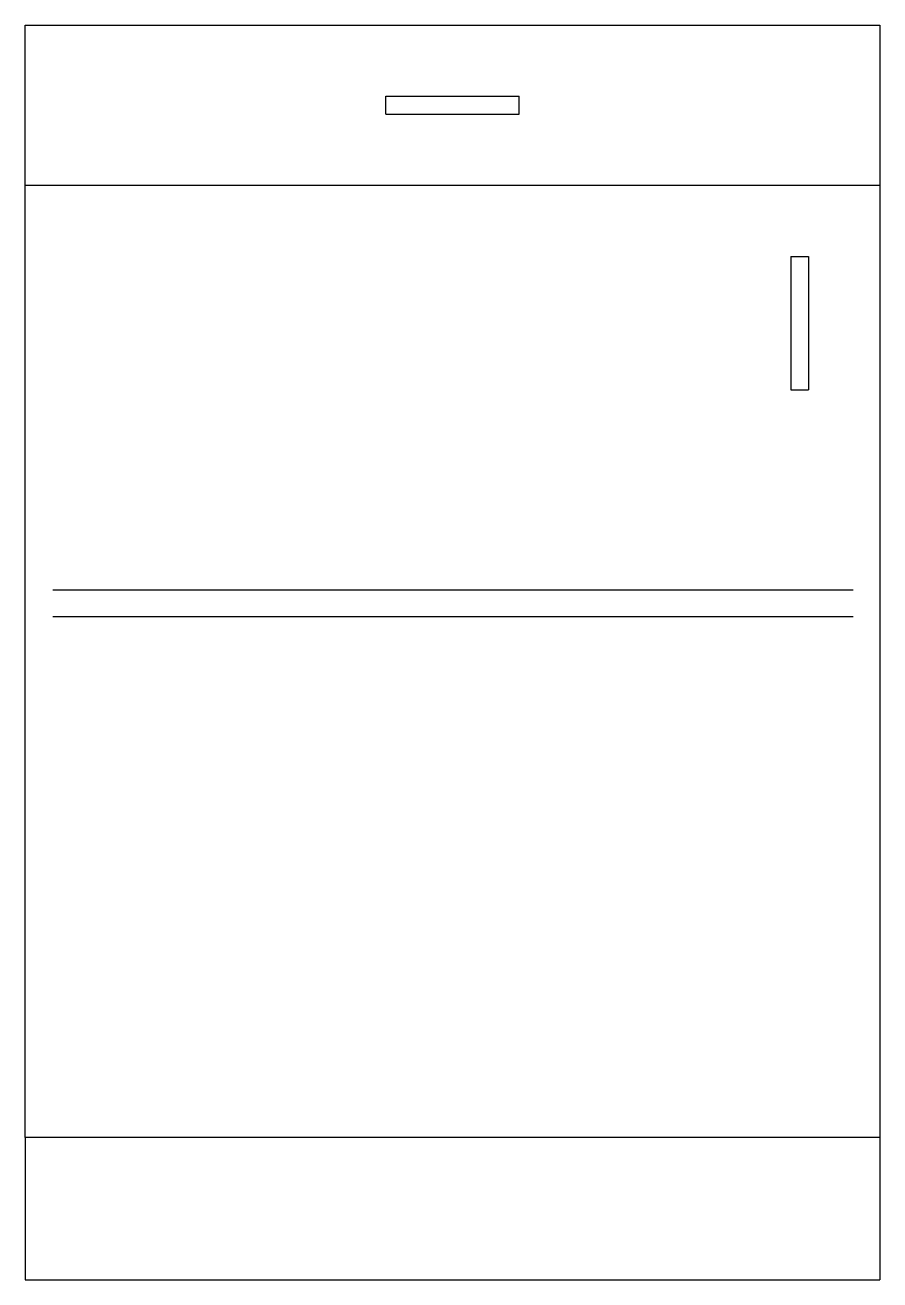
# Model space of a CAD drawing. Extents: x 0 to 24, y 0 to 35.2.
import ezdxf

# ---------------------------------------------------------------- set-up
doc = ezdxf.new("R2010")
doc.units = 0
doc.header["$LTSCALE"] = 3
doc.linetypes.add('HIDDEN', pattern=[0])
doc.layers.get('0').update_dxf_attribs({"linetype": 'CONTINUOUS'})
doc.layers.add('HID', color=7, linetype='HIDDEN')

msp = doc.modelspace()

# ---------------------------------------------------------------- linework, layer by layer
at = {"color": 0}
for p, q in [((0, 4), (0, 35.25)), ((0, 35.25), (24, 35.25)), ((24, 35.25), (24, 0)), ((10.125, 33.25), (13.875, 33.25)), ((10.125, 32.75), (10.125, 33.25)), ((13.875, 32.75), (13.875, 33.25)), ((10.125, 32.75), (13.875, 32.75)), ((0, 30.75), (24, 30.75)), ((21.5, 28.75), (21.5, 25)), ((21.5, 28.75), (22, 28.75)), ((22, 28.75), (22, 25)), ((21.5, 25), (22, 25)), ((24, 4), (0, 4)), ((0, 4), (0, 0)), ((0, 0), (24, 0))]:
    msp.add_line(p, q, dxfattribs=at)
at = {"layer": 'HID', "color": 0}
for p, q in [((23.25, 19.375), (0.781, 19.375)), ((23.25, 18.625), (0.781, 18.625))]:
    msp.add_line(p, q, dxfattribs=at)

doc.saveas('drawing.dxf')
